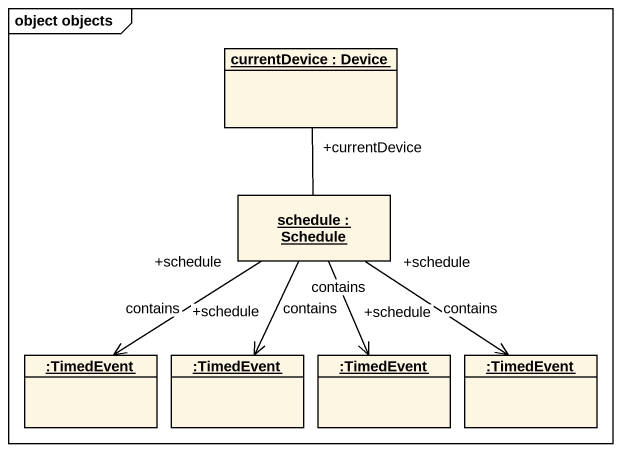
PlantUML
@startuml
mainframe object objects
hide circle
hide empty members
object "currentDevice : Device" as currentDevice
object "schedule : Schedule" as schedule
object ":TimedEvent" as TimedEvent
object ":TimedEvent" as TimedEvent_2
object ":TimedEvent" as TimedEvent_3
object ":TimedEvent" as TimedEvent_4
currentDevice "+currentDevice" -- schedule
schedule "+schedule" --> TimedEvent : contains
schedule "+schedule" --> TimedEvent_2 : contains
schedule "+schedule" --> TimedEvent_3 : contains
schedule "+schedule" --> TimedEvent_4 : contains
@enduml
